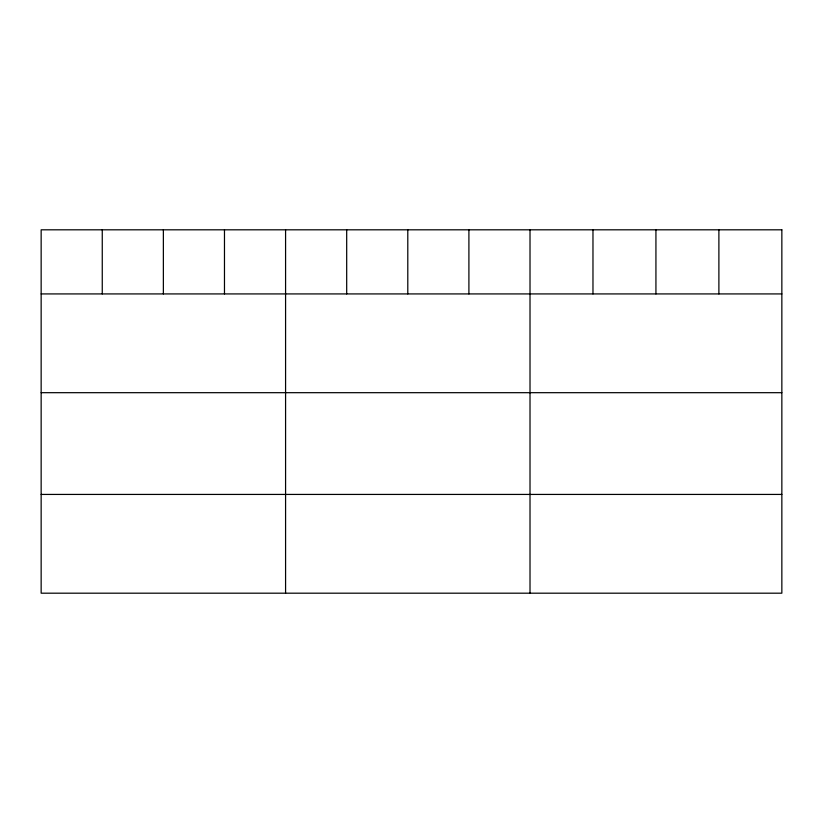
<?xml version="1.0" encoding="UTF-8"?>
<svg xmlns="http://www.w3.org/2000/svg" width="823" height="823" viewBox="0 0 823 823"><rect width="100%" height="100%" fill="white"/><g stroke="black" fill="none" stroke-linecap="round" stroke-linejoin="round"><path stroke-width="1.23" d="M41.15 293.924L781.85 293.924M41.15 392.684L781.85 392.684M41.15 494.428L781.85 494.428M718.89 229.812L718.89 293.924M655.931 229.812L655.931 293.924M592.971 229.812L592.971 293.924M530.012 229.812L530.012 593.188M468.904 229.812L468.904 293.924M407.796 229.812L407.796 293.924M346.689 229.812L346.689 293.924M285.581 229.812L285.581 593.188M224.473 229.812L224.473 293.924M163.366 229.812L163.366 293.924M102.258 229.812L102.258 293.924M781.85 229.812L41.15 229.812L41.15 593.188L781.85 593.188L781.85 229.812"/></g></svg>
